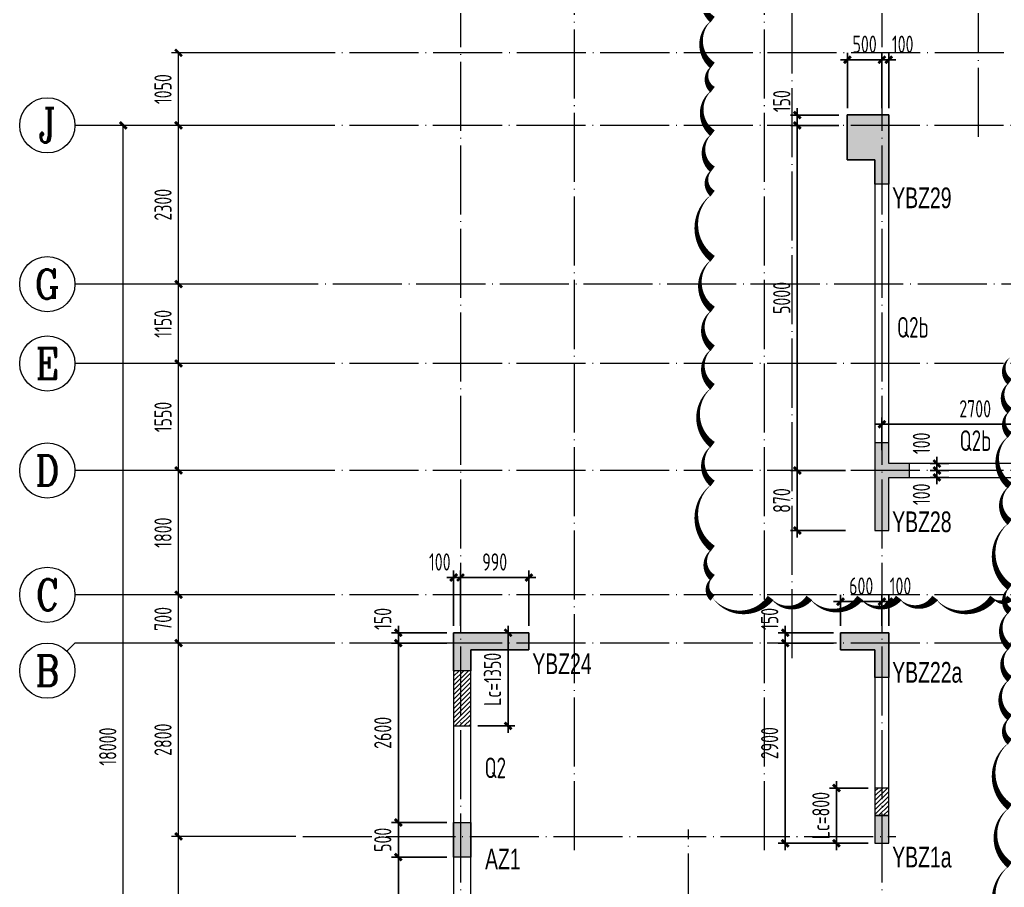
# Model space of a CAD drawing. Extents: x 5874492 to 7194610, y -939842 to -279257.
# Drawn here: x 6281264 to 6295517, y -600658 to -588089 of the extents above; entities that cross this region are included whole.
import ezdxf
from ezdxf.enums import TextEntityAlignment as Align

# ---------------------------------------------------------------- set-up
doc = ezdxf.new("R2010")
doc.units = 0
doc.header["$LTSCALE"] = 1000
doc.linetypes.add('DOTE', pattern=[2.42, 2, -0.2, 0.02, -0.2])
for name, color, linetype, lineweight in [('A-标注-轴号', 3, 'Continuous', 15), ('A-标注-轴号文字', 7, 'Continuous', 15), ('A-轴线-塔楼', 1, 'DOTE', 9), ('A-轴线-隔墙', 41, 'DOTE', 9), ('S-基础-HATCH', 251, 'Continuous', 20), ('S-墙柱-COLU', 50, 'Continuous', 20), ('S-墙柱-DIM', 3, 'Continuous', 20), ('S-墙柱-Lc填充', 8, 'Continuous', 20), ('S-墙柱-WALL', 6, 'Continuous', 20), ('S-墙柱-编号', 4, 'Continuous', 20), ('S-轴网-轴号', 3, 'Continuous', 20), ('S-轴网-轴线', 1, 'DOTE', 9), ('S-通用-TEXT', 7, 'Continuous', 20)]:
    doc.layers.add(name, color=color, linetype=linetype, lineweight=lineweight)
doc.layers.add('S-活动层-非打印1', color=170, linetype='Continuous', plot=False)
doc.styles.add('_TCH_AXIS', font='COMPLEX.shx', dxfattribs={"bigfont": 'hztxt.shx'})
doc.styles.add('BW_Dim', font='Bweng.shx', dxfattribs={"width": 0.7, "bigfont": 'hztxt.shx'})
doc.styles.add('COMPLEX', font='COMPLEX')
doc.styles.add('TSSD_Dimension', font='tssdeng.shx', dxfattribs={"width": 0.7, "bigfont": 'tssdchn.shx'})
doc.styles.add('TSSD_Rein', font='tssdeng.shx', dxfattribs={"width": 0.7, "bigfont": 'hztxt.shx'})
doc.styles.add('TSSD_REIN_T3', font='tssdeng.shx', dxfattribs={"width": 0.7, "bigfont": 'hztxt.shx'})
doc.dimstyles.new('_TCH_ARCH&&100', dxfattribs={"dimtxt": 250, "dimasz": 100, "dimexe": 100, "dimexo": 100, "dimgap": 100, "dimtad": 1, "dimdec": 0, "dimzin": 0, "dimdsep": 46, "dimtxsty": 'TSSD_REIN_T3', "dimblk": 'ARCHTICK', "dimcen": 0.09, "dimclrt": 7, "dimazin": 2, "dimtfac": 1, "dimtdec": 0, "dimtix": 1, "dimtmove": 2, "dimatfit": 3, "dimfxl": 0, "dimtolj": 1, "dimtzin": 0, "dimarcsym": 0})
doc.dimstyles.new('TSSD_100_100', dxfattribs={"dimtxt": 250, "dimasz": 100, "dimexe": 100, "dimexo": 100, "dimgap": 100, "dimtad": 1, "dimdec": 0, "dimzin": 0, "dimdsep": 46, "dimtxsty": 'TSSD_Dimension', "dimblk": 'ARCHTICK', "dimcen": 0, "dimdle": 100, "dimclrt": 7, "dimadec": 0, "dimazin": 0, "dimtfac": 1, "dimtdec": 0, "dimtix": 1, "dimtmove": 2, "dimatfit": 0, "dimfxl": 0, "dimtolj": 1, "dimtzin": 0, "dimarcsym": 0})

# ---------------------------------------------------------------- blocks, each defined once
blk = doc.blocks.new('_ArchTick')
at = {"color": 0, "linetype": 'ByBlock', "const_width": 0.4}
blk.add_lwpolyline([(-0.5, -0.5), (0.5, 0.5)], dxfattribs=at)
blk = doc.blocks.new('*D536')
at = {"layer": 'Defpoints', "color": 0, "transparency": 16777216}
for p in [(6293087, -599220), (6293645, -599220), (6293645, -600020)]:
    blk.add_point(p, dxfattribs=at)
at = {"layer": 'S-墙柱-DIM', "color": 0, "lineweight": -2, "transparency": 16777216}
for p, q in [((6293087, -599220), (6293087, -599120)), ((6293545, -599220), (6292987, -599220)), ((6293087, -600020), (6293087, -599220)), ((6293545, -600020), (6292987, -600020)), ((6293087, -600020), (6293087, -600120))]:
    blk.add_line(p, q, dxfattribs=at)
at = {"layer": 'S-墙柱-DIM', "color": 0, "lineweight": -2, "transparency": 16777216, "xscale": 100, "yscale": 100, "zscale": 100}
for p, rotation in [((6293087, -599220), 270), ((6293087, -600020), 90)]:
    blk.add_blockref('_ArchTick', p, dxfattribs=dict(at, rotation=rotation))
at = {"layer": 'S-墙柱-DIM', "color": 7, "transparency": 16777216, "insert": (6292862, -599620), "char_height": 250, "attachment_point": 5, "rotation": 90, "style": 'TSSD_Dimension'}
blk.add_mtext('\\A1;Lc=800', dxfattribs=at)
blk = doc.blocks.new('*D537')
at = {"layer": 'Defpoints', "color": 0, "transparency": 16777216}
for p in [(6287795, -596970), (6287795, -598320), (6288333, -598320)]:
    blk.add_point(p, dxfattribs=at)
at = {"layer": 'S-墙柱-DIM', "color": 0, "lineweight": -2, "transparency": 16777216}
for p, q in [((6288333, -596870), (6288333, -598420)), ((6287895, -596970), (6288433, -596970)), ((6287895, -598320), (6288433, -598320))]:
    blk.add_line(p, q, dxfattribs=at)
at = {"layer": 'S-墙柱-DIM', "color": 0, "lineweight": -2, "transparency": 16777216, "xscale": 100, "yscale": 100, "zscale": 100}
for p, rotation in [((6288333, -596970), 90), ((6288333, -598320), 270)]:
    blk.add_blockref('_ArchTick', p, dxfattribs=dict(at, rotation=rotation))
at = {"layer": 'S-墙柱-DIM', "color": 7, "transparency": 16777216, "insert": (6288108, -597645), "char_height": 250, "attachment_point": 5, "rotation": 90, "style": 'TSSD_Dimension'}
blk.add_mtext('\\A1;Lc=1350', dxfattribs=at)
blk = doc.blocks.new('*D550')
at = {"layer": 'Defpoints', "color": 0, "transparency": 16777216}
for p in [(6286745, -600220), (6287545, -600220), (6287545, -604720)]:
    blk.add_point(p, dxfattribs=at)
at = {"layer": 'S-墙柱-DIM', "color": 0, "lineweight": -2, "transparency": 16777216}
for p, q in [((6286745, -604820), (6286745, -600120)), ((6287445, -600220), (6286645, -600220)), ((6287445, -604720), (6286645, -604720))]:
    blk.add_line(p, q, dxfattribs=at)
at = {"layer": 'S-墙柱-DIM', "color": 0, "lineweight": -2, "transparency": 16777216, "xscale": 100, "yscale": 100, "zscale": 100}
for p, rotation in [((6286745, -600220), 90), ((6286745, -604720), 270)]:
    blk.add_blockref('_ArchTick', p, dxfattribs=dict(at, rotation=rotation))
at = {"layer": 'S-墙柱-DIM', "color": 7, "transparency": 16777216, "insert": (6286520, -602470), "char_height": 250, "attachment_point": 5, "rotation": 90, "style": 'TSSD_Dimension'}
blk.add_mtext('\\A1;4500', dxfattribs=at)
blk = doc.blocks.new('*D551')
at = {"layer": 'Defpoints', "color": 0, "transparency": 16777216}
for p in [(6286745, -599720), (6287545, -599720), (6287545, -600220)]:
    blk.add_point(p, dxfattribs=at)
at = {"layer": 'S-墙柱-DIM', "color": 0, "lineweight": -2, "transparency": 16777216}
for p, q in [((6286745, -599720), (6286745, -599620)), ((6287445, -599720), (6286645, -599720)), ((6286745, -600220), (6286745, -599720)), ((6287445, -600220), (6286645, -600220)), ((6286745, -600220), (6286745, -600320))]:
    blk.add_line(p, q, dxfattribs=at)
at = {"layer": 'S-墙柱-DIM', "color": 0, "lineweight": -2, "transparency": 16777216, "xscale": 100, "yscale": 100, "zscale": 100}
for p, rotation in [((6286745, -599720), 270), ((6286745, -600220), 90)]:
    blk.add_blockref('_ArchTick', p, dxfattribs=dict(at, rotation=rotation))
at = {"layer": 'S-墙柱-DIM', "color": 7, "transparency": 16777216, "insert": (6286520, -599970), "char_height": 250, "attachment_point": 5, "rotation": 90, "style": 'TSSD_Dimension'}
blk.add_mtext('\\A1;500', dxfattribs=at)
blk = doc.blocks.new('*D627')
at = {"layer": 'Defpoints', "color": 0, "transparency": 16777216}
for p in [(6296445, -593951), (6293745, -594424), (6296445, -594374)]:
    blk.add_point(p, dxfattribs=at)
at = {"layer": 'S-墙柱-DIM', "color": 0, "lineweight": -2, "transparency": 16777216}
for p, q in [((6293745, -594324), (6293745, -593851)), ((6296445, -594274), (6296445, -593851)), ((6293645, -593951), (6296545, -593951))]:
    blk.add_line(p, q, dxfattribs=at)
at = {"layer": 'S-墙柱-DIM', "color": 0, "lineweight": -2, "transparency": 16777216, "xscale": 100, "yscale": 100, "zscale": 100, "rotation": 180}
blk.add_blockref('_ArchTick', (6293745, -593951), dxfattribs=at)
at = {"layer": 'S-墙柱-DIM', "color": 0, "lineweight": -2, "transparency": 16777216, "xscale": 100, "yscale": 100, "zscale": 100}
blk.add_blockref('_ArchTick', (6296445, -593951), dxfattribs=at)
at = {"layer": 'S-墙柱-DIM', "color": 7, "transparency": 16777216, "insert": (6295095, -593726), "char_height": 250, "attachment_point": 5, "style": 'TSSD_Dimension'}
blk.add_mtext('\\A1;2700', dxfattribs=at)
blk = doc.blocks.new('*D629')
at = {"layer": 'Defpoints', "color": 0, "transparency": 16777216}
for p in [(6293845, -588670), (6293745, -589470), (6293845, -589470)]:
    blk.add_point(p, dxfattribs=at)
at = {"layer": 'S-墙柱-DIM', "color": 0, "lineweight": -2, "transparency": 16777216}
for p, q in [((6293745, -589370), (6293745, -588570)), ((6293845, -589370), (6293845, -588570)), ((6293745, -588670), (6293645, -588670)), ((6293745, -588670), (6293845, -588670)), ((6293845, -588670), (6293945, -588670))]:
    blk.add_line(p, q, dxfattribs=at)
at = {"layer": 'S-墙柱-DIM', "color": 0, "lineweight": -2, "transparency": 16777216, "xscale": 100, "yscale": 100, "zscale": 100}
blk.add_blockref('_ArchTick', (6293745, -588670), dxfattribs=at)
at = {"layer": 'S-墙柱-DIM', "color": 0, "lineweight": -2, "transparency": 16777216, "xscale": 100, "yscale": 100, "zscale": 100, "rotation": 180}
blk.add_blockref('_ArchTick', (6293845, -588670), dxfattribs=at)
at = {"layer": 'S-墙柱-DIM', "color": 7, "transparency": 16777216, "insert": (6294046, -588445), "char_height": 250, "attachment_point": 5, "style": 'TSSD_Dimension'}
blk.add_mtext('\\A1;100', dxfattribs=at)
blk = doc.blocks.new('*D630')
at = {"layer": 'Defpoints', "color": 0, "transparency": 16777216}
for p in [(6293745, -588670), (6293245, -589470), (6293745, -589470)]:
    blk.add_point(p, dxfattribs=at)
at = {"layer": 'S-墙柱-DIM', "color": 0, "lineweight": -2, "transparency": 16777216}
for p, q in [((6293245, -589370), (6293245, -588570)), ((6293745, -589370), (6293745, -588570)), ((6293245, -588670), (6293145, -588670)), ((6293245, -588670), (6293745, -588670)), ((6293745, -588670), (6293845, -588670))]:
    blk.add_line(p, q, dxfattribs=at)
at = {"layer": 'S-墙柱-DIM', "color": 0, "lineweight": -2, "transparency": 16777216, "xscale": 100, "yscale": 100, "zscale": 100}
blk.add_blockref('_ArchTick', (6293245, -588670), dxfattribs=at)
at = {"layer": 'S-墙柱-DIM', "color": 0, "lineweight": -2, "transparency": 16777216, "xscale": 100, "yscale": 100, "zscale": 100, "rotation": 180}
blk.add_blockref('_ArchTick', (6293745, -588670), dxfattribs=at)
at = {"layer": 'S-墙柱-DIM', "color": 7, "transparency": 16777216, "insert": (6293495, -588445), "char_height": 250, "attachment_point": 5, "style": 'TSSD_Dimension'}
blk.add_mtext('\\A1;500', dxfattribs=at)
blk = doc.blocks.new('*D631')
at = {"layer": 'Defpoints', "color": 0, "transparency": 16777216}
for p in [(6292520, -589470), (6293220, -589470), (6293220, -589620)]:
    blk.add_point(p, dxfattribs=at)
at = {"layer": 'S-墙柱-DIM', "color": 0, "lineweight": -2, "transparency": 16777216}
for p, q in [((6293120, -589470), (6292420, -589470)), ((6292520, -589470), (6292520, -589370)), ((6292520, -589620), (6292520, -589470)), ((6293120, -589620), (6292420, -589620)), ((6292520, -589620), (6292520, -589720))]:
    blk.add_line(p, q, dxfattribs=at)
at = {"layer": 'S-墙柱-DIM', "color": 0, "lineweight": -2, "transparency": 16777216, "xscale": 100, "yscale": 100, "zscale": 100}
for p, rotation in [((6292520, -589470), 270), ((6292520, -589620), 90)]:
    blk.add_blockref('_ArchTick', p, dxfattribs=dict(at, rotation=rotation))
at = {"layer": 'S-墙柱-DIM', "color": 7, "transparency": 16777216, "insert": (6292295, -589270), "char_height": 250, "attachment_point": 5, "rotation": 90, "style": 'TSSD_Dimension'}
blk.add_mtext('\\A1;150', dxfattribs=at)
blk = doc.blocks.new('*D632')
at = {"layer": 'Defpoints', "color": 0, "transparency": 16777216}
for p in [(6292835, -589620), (6292520, -594620), (6292835, -594620)]:
    blk.add_point(p, dxfattribs=at)
at = {"layer": 'S-墙柱-DIM', "color": 0, "lineweight": -2, "transparency": 16777216}
for p, q in [((6292735, -589620), (6292420, -589620)), ((6292520, -589520), (6292520, -594720)), ((6292735, -594620), (6292420, -594620))]:
    blk.add_line(p, q, dxfattribs=at)
at = {"layer": 'S-墙柱-DIM', "color": 0, "lineweight": -2, "transparency": 16777216, "xscale": 100, "yscale": 100, "zscale": 100}
for p, rotation in [((6292520, -589620), 90), ((6292520, -594620), 270)]:
    blk.add_blockref('_ArchTick', p, dxfattribs=dict(at, rotation=rotation))
at = {"layer": 'S-墙柱-DIM', "color": 7, "transparency": 16777216, "insert": (6292295, -592120), "char_height": 250, "attachment_point": 5, "rotation": 90, "style": 'TSSD_Dimension'}
blk.add_mtext('\\A1;5000', dxfattribs=at)
blk = doc.blocks.new('*D633')
at = {"layer": 'Defpoints', "color": 0, "transparency": 16777216}
for p in [(6292520, -594620), (6293320, -594620), (6293320, -595490)]:
    blk.add_point(p, dxfattribs=at)
at = {"layer": 'S-墙柱-DIM', "color": 0, "lineweight": -2, "transparency": 16777216}
for p, q in [((6293220, -594620), (6292420, -594620)), ((6292520, -595590), (6292520, -594520)), ((6293220, -595490), (6292420, -595490))]:
    blk.add_line(p, q, dxfattribs=at)
at = {"layer": 'S-墙柱-DIM', "color": 0, "lineweight": -2, "transparency": 16777216, "xscale": 100, "yscale": 100, "zscale": 100}
for p, rotation in [((6292520, -594620), 90), ((6292520, -595490), 270)]:
    blk.add_blockref('_ArchTick', p, dxfattribs=dict(at, rotation=rotation))
at = {"layer": 'S-墙柱-DIM', "color": 7, "transparency": 16777216, "insert": (6292295, -595055), "char_height": 250, "attachment_point": 5, "rotation": 90, "style": 'TSSD_Dimension'}
blk.add_mtext('\\A1;870', dxfattribs=at)
blk = doc.blocks.new('*D634')
at = {"layer": 'Defpoints', "color": 0, "transparency": 16777216}
for p in [(6293845, -596519), (6293745, -596970), (6293845, -596970)]:
    blk.add_point(p, dxfattribs=at)
at = {"layer": 'S-墙柱-DIM', "color": 0, "lineweight": -2, "transparency": 16777216}
for p, q in [((6293745, -596870), (6293745, -596419)), ((6293845, -596870), (6293845, -596419)), ((6293745, -596519), (6293645, -596519)), ((6293745, -596519), (6293845, -596519)), ((6293845, -596519), (6293945, -596519))]:
    blk.add_line(p, q, dxfattribs=at)
at = {"layer": 'S-墙柱-DIM', "color": 0, "lineweight": -2, "transparency": 16777216, "xscale": 100, "yscale": 100, "zscale": 100}
blk.add_blockref('_ArchTick', (6293745, -596519), dxfattribs=at)
at = {"layer": 'S-墙柱-DIM', "color": 0, "lineweight": -2, "transparency": 16777216, "xscale": 100, "yscale": 100, "zscale": 100, "rotation": 180}
blk.add_blockref('_ArchTick', (6293845, -596519), dxfattribs=at)
at = {"layer": 'S-墙柱-DIM', "color": 7, "transparency": 16777216, "insert": (6294014, -596294), "char_height": 250, "attachment_point": 5, "style": 'TSSD_Dimension'}
blk.add_mtext('\\A1;100', dxfattribs=at)
blk = doc.blocks.new('*D635')
at = {"layer": 'Defpoints', "color": 0, "transparency": 16777216}
for p in [(6293745, -596519), (6293145, -596970), (6293745, -596970)]:
    blk.add_point(p, dxfattribs=at)
at = {"layer": 'S-墙柱-DIM', "color": 0, "lineweight": -2, "transparency": 16777216}
for p, q in [((6293145, -596870), (6293145, -596419)), ((6293745, -596870), (6293745, -596419)), ((6293045, -596519), (6293845, -596519))]:
    blk.add_line(p, q, dxfattribs=at)
at = {"layer": 'S-墙柱-DIM', "color": 0, "lineweight": -2, "transparency": 16777216, "xscale": 100, "yscale": 100, "zscale": 100, "rotation": 180}
blk.add_blockref('_ArchTick', (6293145, -596519), dxfattribs=at)
at = {"layer": 'S-墙柱-DIM', "color": 0, "lineweight": -2, "transparency": 16777216, "xscale": 100, "yscale": 100, "zscale": 100}
blk.add_blockref('_ArchTick', (6293745, -596519), dxfattribs=at)
at = {"layer": 'S-墙柱-DIM', "color": 7, "transparency": 16777216, "insert": (6293445, -596294), "char_height": 250, "attachment_point": 5, "style": 'TSSD_Dimension'}
blk.add_mtext('\\A1;600', dxfattribs=at)
blk = doc.blocks.new('*D636')
at = {"layer": 'Defpoints', "color": 0, "transparency": 16777216}
for p in [(6292345, -596970), (6293145, -596970), (6293145, -597120)]:
    blk.add_point(p, dxfattribs=at)
at = {"layer": 'S-墙柱-DIM', "color": 0, "lineweight": -2, "transparency": 16777216}
for p, q in [((6292345, -596970), (6292345, -596870)), ((6293045, -596970), (6292245, -596970)), ((6292345, -597120), (6292345, -596970)), ((6293045, -597120), (6292245, -597120)), ((6292345, -597120), (6292345, -597220))]:
    blk.add_line(p, q, dxfattribs=at)
at = {"layer": 'S-墙柱-DIM', "color": 0, "lineweight": -2, "transparency": 16777216, "xscale": 100, "yscale": 100, "zscale": 100}
for p, rotation in [((6292345, -596970), 270), ((6292345, -597120), 90)]:
    blk.add_blockref('_ArchTick', p, dxfattribs=dict(at, rotation=rotation))
at = {"layer": 'S-墙柱-DIM', "color": 7, "transparency": 16777216, "insert": (6292120, -596770), "char_height": 250, "attachment_point": 5, "rotation": 90, "style": 'TSSD_Dimension'}
blk.add_mtext('\\A1;150', dxfattribs=at)
blk = doc.blocks.new('*D637')
at = {"layer": 'Defpoints', "color": 0, "transparency": 16777216}
for p in [(6292345, -597120), (6293145, -597120), (6293145, -600020)]:
    blk.add_point(p, dxfattribs=at)
at = {"layer": 'S-墙柱-DIM', "color": 0, "lineweight": -2, "transparency": 16777216}
for p, q in [((6292345, -600120), (6292345, -597020)), ((6293045, -597120), (6292245, -597120)), ((6293045, -600020), (6292245, -600020))]:
    blk.add_line(p, q, dxfattribs=at)
at = {"layer": 'S-墙柱-DIM', "color": 0, "lineweight": -2, "transparency": 16777216, "xscale": 100, "yscale": 100, "zscale": 100}
for p, rotation in [((6292345, -597120), 90), ((6292345, -600020), 270)]:
    blk.add_blockref('_ArchTick', p, dxfattribs=dict(at, rotation=rotation))
at = {"layer": 'S-墙柱-DIM', "color": 7, "transparency": 16777216, "insert": (6292120, -598570), "char_height": 250, "attachment_point": 5, "rotation": 90, "style": 'TSSD_Dimension'}
blk.add_mtext('\\A1;2900', dxfattribs=at)
blk = doc.blocks.new('*D644')
at = {"layer": 'Defpoints', "color": 0, "transparency": 16777216}
for p in [(6288635, -596170), (6287645, -596970), (6288635, -596970)]:
    blk.add_point(p, dxfattribs=at)
at = {"layer": 'S-墙柱-DIM', "color": 0, "lineweight": -2, "transparency": 16777216}
for p, q in [((6287545, -596170), (6288735, -596170)), ((6287645, -596870), (6287645, -596070)), ((6288635, -596870), (6288635, -596070))]:
    blk.add_line(p, q, dxfattribs=at)
at = {"layer": 'S-墙柱-DIM', "color": 0, "lineweight": -2, "transparency": 16777216, "xscale": 100, "yscale": 100, "zscale": 100, "rotation": 180}
blk.add_blockref('_ArchTick', (6287645, -596170), dxfattribs=at)
at = {"layer": 'S-墙柱-DIM', "color": 0, "lineweight": -2, "transparency": 16777216, "xscale": 100, "yscale": 100, "zscale": 100}
blk.add_blockref('_ArchTick', (6288635, -596170), dxfattribs=at)
at = {"layer": 'S-墙柱-DIM', "color": 7, "transparency": 16777216, "insert": (6288140, -595945), "char_height": 250, "attachment_point": 5, "style": 'TSSD_Dimension'}
blk.add_mtext('\\A1;990', dxfattribs=at)
blk = doc.blocks.new('*D645')
at = {"layer": 'Defpoints', "color": 0, "transparency": 16777216}
for p in [(6287645, -596170), (6287545, -596970), (6287645, -596970)]:
    blk.add_point(p, dxfattribs=at)
at = {"layer": 'S-墙柱-DIM', "color": 0, "lineweight": -2, "transparency": 16777216}
for p, q in [((6287545, -596170), (6287445, -596170)), ((6287545, -596870), (6287545, -596070)), ((6287545, -596170), (6287645, -596170)), ((6287645, -596870), (6287645, -596070)), ((6287645, -596170), (6287745, -596170))]:
    blk.add_line(p, q, dxfattribs=at)
at = {"layer": 'S-墙柱-DIM', "color": 0, "lineweight": -2, "transparency": 16777216, "xscale": 100, "yscale": 100, "zscale": 100}
blk.add_blockref('_ArchTick', (6287545, -596170), dxfattribs=at)
at = {"layer": 'S-墙柱-DIM', "color": 0, "lineweight": -2, "transparency": 16777216, "xscale": 100, "yscale": 100, "zscale": 100, "rotation": 180}
blk.add_blockref('_ArchTick', (6287645, -596170), dxfattribs=at)
at = {"layer": 'S-墙柱-DIM', "color": 7, "transparency": 16777216, "insert": (6287345, -595945), "char_height": 250, "attachment_point": 5, "style": 'TSSD_Dimension'}
blk.add_mtext('\\A1;100', dxfattribs=at)
blk = doc.blocks.new('*D646')
at = {"layer": 'Defpoints', "color": 0, "transparency": 16777216}
for p in [(6286745, -596970), (6287545, -596970), (6287545, -597120)]:
    blk.add_point(p, dxfattribs=at)
at = {"layer": 'S-墙柱-DIM', "color": 0, "lineweight": -2, "transparency": 16777216}
for p, q in [((6286745, -596970), (6286745, -596870)), ((6287445, -596970), (6286645, -596970)), ((6286745, -597120), (6286745, -596970)), ((6287445, -597120), (6286645, -597120)), ((6286745, -597120), (6286745, -597220))]:
    blk.add_line(p, q, dxfattribs=at)
at = {"layer": 'S-墙柱-DIM', "color": 0, "lineweight": -2, "transparency": 16777216, "xscale": 100, "yscale": 100, "zscale": 100}
for p, rotation in [((6286745, -596970), 270), ((6286745, -597120), 90)]:
    blk.add_blockref('_ArchTick', p, dxfattribs=dict(at, rotation=rotation))
at = {"layer": 'S-墙柱-DIM', "color": 7, "transparency": 16777216, "insert": (6286520, -596770), "char_height": 250, "attachment_point": 5, "rotation": 90, "style": 'TSSD_Dimension'}
blk.add_mtext('\\A1;150', dxfattribs=at)
blk = doc.blocks.new('*D647')
at = {"layer": 'Defpoints', "color": 0, "transparency": 16777216}
for p in [(6286745, -597120), (6287545, -597120), (6287545, -599720)]:
    blk.add_point(p, dxfattribs=at)
at = {"layer": 'S-墙柱-DIM', "color": 0, "lineweight": -2, "transparency": 16777216}
for p, q in [((6286745, -599820), (6286745, -597020)), ((6287445, -597120), (6286645, -597120)), ((6287445, -599720), (6286645, -599720))]:
    blk.add_line(p, q, dxfattribs=at)
at = {"layer": 'S-墙柱-DIM', "color": 0, "lineweight": -2, "transparency": 16777216, "xscale": 100, "yscale": 100, "zscale": 100}
for p, rotation in [((6286745, -597120), 90), ((6286745, -599720), 270)]:
    blk.add_blockref('_ArchTick', p, dxfattribs=dict(at, rotation=rotation))
at = {"layer": 'S-墙柱-DIM', "color": 7, "transparency": 16777216, "insert": (6286520, -598420), "char_height": 250, "attachment_point": 5, "rotation": 90, "style": 'TSSD_Dimension'}
blk.add_mtext('\\A1;2600', dxfattribs=at)
blk = doc.blocks.new('*D850')
at = {"layer": 'Defpoints', "color": 0, "transparency": 16777216}
for p in [(6294542, -594520), (6294815, -594520), (6294815, -594620)]:
    blk.add_point(p, dxfattribs=at)
at = {"layer": 'S-墙柱-DIM', "color": 0, "lineweight": -2, "transparency": 16777216}
for p, q in [((6294542, -594520), (6294542, -594420)), ((6294715, -594520), (6294442, -594520)), ((6294715, -594620), (6294442, -594620)), ((6294542, -594620), (6294542, -594520)), ((6294542, -594620), (6294542, -594720))]:
    blk.add_line(p, q, dxfattribs=at)
at = {"layer": 'S-墙柱-DIM', "color": 0, "lineweight": -2, "transparency": 16777216, "xscale": 100, "yscale": 100, "zscale": 100}
for p, rotation in [((6294542, -594520), 270), ((6294542, -594620), 90)]:
    blk.add_blockref('_ArchTick', p, dxfattribs=dict(at, rotation=rotation))
at = {"layer": 'S-墙柱-DIM', "color": 7, "transparency": 16777216, "insert": (6294317, -594226), "char_height": 250, "attachment_point": 5, "rotation": 90, "style": 'TSSD_REIN_T3'}
blk.add_mtext('\\A1;100', dxfattribs=at)
blk = doc.blocks.new('*D851')
at = {"layer": 'Defpoints', "color": 0, "transparency": 16777216}
for p in [(6294542, -594620), (6294815, -594620), (6294815, -594720)]:
    blk.add_point(p, dxfattribs=at)
at = {"layer": 'S-墙柱-DIM', "color": 0, "lineweight": -2, "transparency": 16777216}
for p, q in [((6294715, -594620), (6294442, -594620)), ((6294542, -594620), (6294542, -594520)), ((6294542, -594720), (6294542, -594620)), ((6294715, -594720), (6294442, -594720)), ((6294542, -594720), (6294542, -594820))]:
    blk.add_line(p, q, dxfattribs=at)
at = {"layer": 'S-墙柱-DIM', "color": 0, "lineweight": -2, "transparency": 16777216, "xscale": 100, "yscale": 100, "zscale": 100}
for p, rotation in [((6294542, -594620), 270), ((6294542, -594720), 90)]:
    blk.add_blockref('_ArchTick', p, dxfattribs=dict(at, rotation=rotation))
at = {"layer": 'S-墙柱-DIM', "color": 7, "transparency": 16777216, "insert": (6294317, -594964), "char_height": 250, "attachment_point": 5, "rotation": 90, "style": 'TSSD_REIN_T3'}
blk.add_mtext('\\A1;100', dxfattribs=at)
blk = doc.blocks.new('*D2400')
at = {"layer": 'A-标注-轴号', "color": 0, "lineweight": -2, "transparency": 16777216}
for p, q in [((-2384, 4800), (-4181, 4800)), ((-4081, 0), (-4081, 4800)), ((-2384, 0), (-4181, 0))]:
    blk.add_line(p, q, dxfattribs=at)
at = {"layer": 'Defpoints', "color": 0, "transparency": 16777216}
for p in [(-4081, 4800), (-2284, 4800), (-2284, 0)]:
    blk.add_point(p, dxfattribs=at)
at = {"layer": 'A-标注-轴号', "color": 0, "lineweight": -2, "transparency": 16777216, "xscale": 100, "yscale": 100, "zscale": 100}
for p, rotation in [((-4081, 4800), 90), ((-4081, 0), 270)]:
    blk.add_blockref('_ArchTick', p, dxfattribs=dict(at, rotation=rotation))
at = {"layer": 'A-标注-轴号', "color": 7, "transparency": 16777216, "insert": (-4306, 2400), "char_height": 250, "attachment_point": 5, "rotation": 90, "style": 'TSSD_REIN_T3'}
blk.add_mtext('\\A1;4800', dxfattribs=at)
blk = doc.blocks.new('*D2401')
at = {"layer": 'A-标注-轴号', "color": 0, "lineweight": -2, "transparency": 16777216}
for p, q in [((-2384, 7600), (-4181, 7600)), ((-4081, 4800), (-4081, 7600)), ((-2384, 4800), (-4181, 4800))]:
    blk.add_line(p, q, dxfattribs=at)
at = {"layer": 'Defpoints', "color": 0, "transparency": 16777216}
for p in [(-4081, 7600), (-2284, 7600), (-2284, 4800)]:
    blk.add_point(p, dxfattribs=at)
at = {"layer": 'A-标注-轴号', "color": 0, "lineweight": -2, "transparency": 16777216, "xscale": 100, "yscale": 100, "zscale": 100}
for p, rotation in [((-4081, 7600), 90), ((-4081, 4800), 270)]:
    blk.add_blockref('_ArchTick', p, dxfattribs=dict(at, rotation=rotation))
at = {"layer": 'A-标注-轴号', "color": 7, "transparency": 16777216, "insert": (-4306, 6200), "char_height": 250, "attachment_point": 5, "rotation": 90, "style": 'TSSD_REIN_T3'}
blk.add_mtext('\\A1;2800', dxfattribs=at)
blk = doc.blocks.new('*D2402')
at = {"layer": 'A-标注-轴号', "color": 0, "lineweight": -2, "transparency": 16777216}
for p, q in [((-2384, 8300), (-4181, 8300)), ((-4081, 7600), (-4081, 8300)), ((-2384, 7600), (-4181, 7600))]:
    blk.add_line(p, q, dxfattribs=at)
at = {"layer": 'Defpoints', "color": 0, "transparency": 16777216}
for p in [(-4081, 8300), (-2284, 8300), (-2284, 7600)]:
    blk.add_point(p, dxfattribs=at)
at = {"layer": 'A-标注-轴号', "color": 0, "lineweight": -2, "transparency": 16777216, "xscale": 100, "yscale": 100, "zscale": 100}
for p, rotation in [((-4081, 8300), 90), ((-4081, 7600), 270)]:
    blk.add_blockref('_ArchTick', p, dxfattribs=dict(at, rotation=rotation))
at = {"layer": 'A-标注-轴号', "color": 7, "transparency": 16777216, "insert": (-4306, 7950), "char_height": 250, "attachment_point": 5, "rotation": 90, "style": 'TSSD_REIN_T3'}
blk.add_mtext('\\A1;700', dxfattribs=at)
blk = doc.blocks.new('*D2403')
at = {"layer": 'A-标注-轴号', "color": 0, "lineweight": -2, "transparency": 16777216}
for p, q in [((-2384, 10100), (-4181, 10100)), ((-4081, 8300), (-4081, 10100)), ((-2384, 8300), (-4181, 8300))]:
    blk.add_line(p, q, dxfattribs=at)
at = {"layer": 'Defpoints', "color": 0, "transparency": 16777216}
for p in [(-4081, 10100), (-2284, 10100), (-2284, 8300)]:
    blk.add_point(p, dxfattribs=at)
at = {"layer": 'A-标注-轴号', "color": 0, "lineweight": -2, "transparency": 16777216, "xscale": 100, "yscale": 100, "zscale": 100}
for p, rotation in [((-4081, 10100), 90), ((-4081, 8300), 270)]:
    blk.add_blockref('_ArchTick', p, dxfattribs=dict(at, rotation=rotation))
at = {"layer": 'A-标注-轴号', "color": 7, "transparency": 16777216, "insert": (-4306, 9200), "char_height": 250, "attachment_point": 5, "rotation": 90, "style": 'TSSD_REIN_T3'}
blk.add_mtext('\\A1;1800', dxfattribs=at)
blk = doc.blocks.new('*D2404')
at = {"layer": 'A-标注-轴号', "color": 0, "lineweight": -2, "transparency": 16777216}
for p, q in [((-2384, 11650), (-4181, 11650)), ((-4081, 10100), (-4081, 11650)), ((-2384, 10100), (-4181, 10100))]:
    blk.add_line(p, q, dxfattribs=at)
at = {"layer": 'Defpoints', "color": 0, "transparency": 16777216}
for p in [(-4081, 11650), (-2284, 11650), (-2284, 10100)]:
    blk.add_point(p, dxfattribs=at)
at = {"layer": 'A-标注-轴号', "color": 0, "lineweight": -2, "transparency": 16777216, "xscale": 100, "yscale": 100, "zscale": 100}
for p, rotation in [((-4081, 11650), 90), ((-4081, 10100), 270)]:
    blk.add_blockref('_ArchTick', p, dxfattribs=dict(at, rotation=rotation))
at = {"layer": 'A-标注-轴号', "color": 7, "transparency": 16777216, "insert": (-4306, 10875), "char_height": 250, "attachment_point": 5, "rotation": 90, "style": 'TSSD_REIN_T3'}
blk.add_mtext('\\A1;1550', dxfattribs=at)
blk = doc.blocks.new('*D2405')
at = {"layer": 'A-标注-轴号', "color": 0, "lineweight": -2, "transparency": 16777216}
for p, q in [((-2384, 12800), (-4181, 12800)), ((-4081, 11650), (-4081, 12800)), ((-2384, 11650), (-4181, 11650))]:
    blk.add_line(p, q, dxfattribs=at)
at = {"layer": 'Defpoints', "color": 0, "transparency": 16777216}
for p in [(-4081, 12800), (-2284, 12800), (-2284, 11650)]:
    blk.add_point(p, dxfattribs=at)
at = {"layer": 'A-标注-轴号', "color": 0, "lineweight": -2, "transparency": 16777216, "xscale": 100, "yscale": 100, "zscale": 100}
for p, rotation in [((-4081, 12800), 90), ((-4081, 11650), 270)]:
    blk.add_blockref('_ArchTick', p, dxfattribs=dict(at, rotation=rotation))
at = {"layer": 'A-标注-轴号', "color": 7, "transparency": 16777216, "insert": (-4306, 12225), "char_height": 250, "attachment_point": 5, "rotation": 90, "style": 'TSSD_REIN_T3'}
blk.add_mtext('\\A1;1150', dxfattribs=at)
blk = doc.blocks.new('*D2406')
at = {"layer": 'A-标注-轴号', "color": 0, "lineweight": -2, "transparency": 16777216}
for p, q in [((-2384, 15100), (-4181, 15100)), ((-4081, 12800), (-4081, 15100)), ((-2384, 12800), (-4181, 12800))]:
    blk.add_line(p, q, dxfattribs=at)
at = {"layer": 'Defpoints', "color": 0, "transparency": 16777216}
for p in [(-4081, 15100), (-2284, 15100), (-2284, 12800)]:
    blk.add_point(p, dxfattribs=at)
at = {"layer": 'A-标注-轴号', "color": 0, "lineweight": -2, "transparency": 16777216, "xscale": 100, "yscale": 100, "zscale": 100}
for p, rotation in [((-4081, 15100), 90), ((-4081, 12800), 270)]:
    blk.add_blockref('_ArchTick', p, dxfattribs=dict(at, rotation=rotation))
at = {"layer": 'A-标注-轴号', "color": 7, "transparency": 16777216, "insert": (-4306, 13950), "char_height": 250, "attachment_point": 5, "rotation": 90, "style": 'TSSD_REIN_T3'}
blk.add_mtext('\\A1;2300', dxfattribs=at)
blk = doc.blocks.new('*D2407')
at = {"layer": 'A-标注-轴号', "color": 0, "lineweight": -2, "transparency": 16777216}
for p, q in [((-2384, 16150), (-4181, 16150)), ((-4081, 15100), (-4081, 16150)), ((-2384, 15100), (-4181, 15100))]:
    blk.add_line(p, q, dxfattribs=at)
at = {"layer": 'Defpoints', "color": 0, "transparency": 16777216}
for p in [(-4081, 16150), (-2284, 16150), (-2284, 15100)]:
    blk.add_point(p, dxfattribs=at)
at = {"layer": 'A-标注-轴号', "color": 0, "lineweight": -2, "transparency": 16777216, "xscale": 100, "yscale": 100, "zscale": 100}
for p, rotation in [((-4081, 16150), 90), ((-4081, 15100), 270)]:
    blk.add_blockref('_ArchTick', p, dxfattribs=dict(at, rotation=rotation))
at = {"layer": 'A-标注-轴号', "color": 7, "transparency": 16777216, "insert": (-4306, 15625), "char_height": 250, "attachment_point": 5, "rotation": 90, "style": 'TSSD_REIN_T3'}
blk.add_mtext('\\A1;1050', dxfattribs=at)
blk = doc.blocks.new('_AXISO')
blk.add_circle((0, 0), 0.5)
at = {"layer": 'S-轴网-轴号', "style": 'COMPLEX', "width": 1.041667}
blk.add_attdef('A', text='', height=0.56, dxfattribs=at).set_placement((-0.25, -0.28), (0.25, -0.28), align=Align.FIT)
blk = doc.blocks.new('*D2432')
at = {"layer": 'A-标注-轴号', "color": 0, "lineweight": -2, "transparency": 16777216}
for p, q in [((-2384, 15100), (-4981, 15100)), ((-4881, -2900), (-4881, 15100)), ((-2384, -2900), (-4981, -2900))]:
    blk.add_line(p, q, dxfattribs=at)
at = {"layer": 'Defpoints', "color": 0, "transparency": 16777216}
for p in [(-4881, 15100), (-2284, 15100), (-2284, -2900)]:
    blk.add_point(p, dxfattribs=at)
at = {"layer": 'A-标注-轴号', "color": 0, "lineweight": -2, "transparency": 16777216, "xscale": 100, "yscale": 100, "zscale": 100}
for p, rotation in [((-4881, 15100), 90), ((-4881, -2900), 270)]:
    blk.add_blockref('_ArchTick', p, dxfattribs=dict(at, rotation=rotation))
at = {"layer": 'A-标注-轴号', "color": 7, "transparency": 16777216, "insert": (-5106, 6100), "char_height": 250, "attachment_point": 5, "rotation": 90, "style": 'TSSD_REIN_T3'}
blk.add_mtext('\\A1;18000', dxfattribs=at)
blk = doc.blocks.new('A$C3FF375C5')
at = {"layer": 'A-标注-轴号'}
for p, q in [((-2283.6, 15100), (-5580.6, 15100)), ((-2283.6, 12800), (-5580.6, 12800)), ((-2283.6, 11650), (-5580.6, 11650)), ((-2283.6, 10100), (-5580.6, 10100)), ((-2283.6, 8300), (-5580.6, 8300)), ((-5697.8, 7482.8), (-5580.6, 7600)), ((-2283.6, 7600), (-5580.6, 7600))]:
    blk.add_line(p, q, dxfattribs=at)
at = {"layer": 'A-轴线-塔楼', "linetype": 'DOTE', "ltscale": 0.5}
for p, q in [((0, 18440.3), (0, -8548.9)), ((6100, 18440.3), (6100, -8548.9)), ((59891.4, 15100), (-2283.6, 15100)), ((13670.4, 12800), (-2283.6, 12800)), ((59891.4, 11650), (-2283.6, 11650)), ((59891.4, 10100), (-2283.6, 10100)), ((59891.4, 8300), (-2283.6, 8300)), ((59891.4, 7600), (-2283.6, 7600))]:
    blk.add_line(p, q, dxfattribs=at)
at = {"layer": 'A-轴线-隔墙', "ltscale": 0.5}
for p, q in [((1650, 4600), (1650, 18440.3)), ((4400.1, 4600), (4400.1, 18440.3)), ((4800.1, 7380), (4800.1, 18440.3)), ((7500, 14935.4), (7500, 18440.3)), ((7864.3, 16150), (-2583.6, 16150)), ((3300, -8548.9), (3300, 4900)), ((-2283.6, 4800), (6300, 4800))]:
    blk.add_line(p, q, dxfattribs=at)
at = {"layer": 'A-标注-轴号'}
ref = blk.add_blockref('_AXISO', (-5980.6, 15100), dxfattribs=dict(at, xscale=800, yscale=800, zscale=800))
ref.add_attrib('A', 'J', dxfattribs={"layer": 'A-标注-轴号文字', "ltscale": 0.2, "height": 496.1, "style": '_TCH_AXIS'}).set_placement((-6110.6, 14852), (-5850.7, 14852), align=Align.FIT)
ref = blk.add_blockref('_AXISO', (-5980.6, 12800), dxfattribs=dict(at, xscale=800, yscale=800, zscale=800))
ref.add_attrib('A', 'G', dxfattribs={"layer": 'A-标注-轴号文字', "ltscale": 0.2, "height": 425.2, "style": '_TCH_AXIS'}).set_placement((-6162.9, 12587.4), (-5798.4, 12587.4), align=Align.FIT)
ref = blk.add_blockref('_AXISO', (-5980.6, 11650), dxfattribs=dict(at, xscale=800, yscale=800, zscale=800))
ref.add_attrib('A', 'E', dxfattribs={"layer": 'A-标注-轴号文字', "ltscale": 0.2, "height": 445.4, "style": '_TCH_AXIS'}).set_placement((-6150.3, 11427.3), (-5810.9, 11427.3), align=Align.FIT)
ref = blk.add_blockref('_AXISO', (-5980.6, 10100), dxfattribs=dict(at, xscale=800, yscale=800, zscale=800))
ref.add_attrib('A', 'D', dxfattribs={"layer": 'A-标注-轴号文字', "ltscale": 0.2, "height": 435.3, "style": '_TCH_AXIS'}).set_placement((-6156.8, 9882.4), (-5804.5, 9882.4), align=Align.FIT)
ref = blk.add_blockref('_AXISO', (-5980.6, 8300), dxfattribs=dict(at, xscale=800, yscale=800, zscale=800))
ref.add_attrib('A', 'C', dxfattribs={"layer": 'A-标注-轴号文字', "ltscale": 0.2, "height": 455.7, "style": '_TCH_AXIS'}).set_placement((-6143.4, 8072.2), (-5817.9, 8072.2), align=Align.FIT)
ref = blk.add_blockref('_AXISO', (-5980.6, 7200), dxfattribs=dict(at, xscale=800, yscale=800, zscale=800))
ref.add_attrib('A', 'B', dxfattribs={"layer": 'A-标注-轴号文字', "ltscale": 0.2, "height": 435.3, "style": '_TCH_AXIS'}).set_placement((-6156.8, 6982.4), (-5804.5, 6982.4), align=Align.FIT)
for p1, p2, distance, picture, middle in [((-2283.6, 15100), (-2283.6, 16150), 1797, '*D2407', (-4305.6, 15625)), ((-2283.6, -2900), (-2283.6, 15100), 2597, '*D2432', (-5105.6, 6100)), ((-2283.6, 12800), (-2283.6, 15100), 1797, '*D2406', (-4305.6, 13950)), ((-2283.6, 11650), (-2283.6, 12800), 1797, '*D2405', (-4305.6, 12225)), ((-2283.6, 10100), (-2283.6, 11650), 1797, '*D2404', (-4305.6, 10875)), ((-2283.6, 8300), (-2283.6, 10100), 1797, '*D2403', (-4305.6, 9200)), ((-2283.6, 7600), (-2283.6, 8300), 1797, '*D2402', (-4305.6, 7950)), ((-2283.6, 4800), (-2283.6, 7600), 1797, '*D2401', (-4305.6, 6200)), ((-2283.6, 0), (-2283.6, 4800), 1797, '*D2400', (-4305.6, 2400))]:
    dim = blk.add_aligned_dim(p1=p1, p2=p2, distance=distance, dimstyle='_TCH_ARCH&&100', dxfattribs=at)
    dim.commit()
    dim.dimension.update_dxf_attribs({"geometry": picture, "text_midpoint": middle})

msp = doc.modelspace()

# ---------------------------------------------------------------- hatches: boundary and pattern name
at = {"layer": 'S-基础-HATCH', "ltscale": 0.2}
for points in [[(6293544.5, -590119.9), (6293544.5, -590119.9), (6293644.5, -590119.9), (6293644.5, -590469.9), (6293844.5, -590469.9), (6293844.5, -589469.9), (6293244.5, -589469.9), (6293244.5, -590119.9)], [(6293644.5, -594219.9), (6293644.5, -595489.9), (6293844.5, -595489.9), (6293844.5, -594719.9), (6294144.5, -594719.9), (6294144.5, -594519.9), (6293844.5, -594519.9), (6293844.5, -594219.9)], [(6287794.5, -597219.9), (6287794.5, -597519.9), (6287544.5, -597519.9), (6287544.5, -596969.9), (6288634.5, -596969.9), (6288634.5, -597219.9)], [(6293644.5, -597219.9), (6293144.5, -597219.9), (6293144.5, -596969.9), (6293844.5, -596969.9), (6293844.5, -597619.9), (6293644.5, -597619.9)], [(6293644.5, -599619.9), (6293644.5, -600019.9), (6293844.5, -600019.9), (6293844.5, -599619.9)], [(6287544.5, -599719.9), (6287794.5, -599719.9), (6287794.5, -600219.9), (6287544.5, -600219.9)]]:
    msp.add_hatch(color=256, dxfattribs=at).paths.add_polyline_path(points)
at = {"layer": 'S-基础-HATCH'}
msp.add_hatch(color=256, dxfattribs=at).paths.add_polyline_path([(6287794.5, -597219.9), (6287794.5, -597519.9), (6287544.5, -597519.9), (6287544.5, -596969.9), (6288634.5, -596969.9), (6288634.5, -597219.9)])
at = {"layer": 'S-墙柱-Lc填充'}
h = msp.add_hatch(dxfattribs=at)
h.set_pattern_fill('ANSI31', color=256, scale=30, style=0)
h.set_pattern_definition([(45, (6929204.02, -660912.784), (-33.6759605, 33.6759605), [])])
h.paths.add_polyline_path([(6287544.5, -598319.9), (6287794.5, -598319.9), (6287794.5, -597519.9), (6287544.5, -597519.9)])
h = msp.add_hatch(dxfattribs=at)
h.set_pattern_fill('ANSI31', color=256, scale=30, style=0)
h.set_pattern_definition([(45, (6935204.024, -662612.784), (-33.6759605, 33.6759605), [])])
h.paths.add_polyline_path([(6293644.5, -599219.9), (6293644.5, -599619.9), (6293844.5, -599619.9), (6293844.5, -599219.9)])

# ---------------------------------------------------------------- linework, layer by layer
at = {"layer": 'S-墙柱-COLU'}
for points in [[(6293644.5, -590119.9), (6293244.5, -590119.9), (6293244.5, -589469.9), (6293844.5, -589469.9), (6293844.5, -590469.9), (6293644.5, -590469.9)], [(6293644.5, -595489.9), (6293844.5, -595489.9), (6293844.5, -594719.9), (6294144.5, -594719.9), (6294144.5, -594519.9), (6293844.5, -594519.9), (6293844.5, -594219.9), (6293644.5, -594219.9)], [(6287794.5, -597219.9), (6287794.5, -597519.9), (6287544.5, -597519.9), (6287544.5, -596969.9), (6288634.5, -596969.9), (6288634.5, -597219.9)], [(6293644.5, -597219.9), (6293144.5, -597219.9), (6293144.5, -596969.9), (6293844.5, -596969.9), (6293844.5, -597619.9), (6293644.5, -597619.9)], [(6293644.5, -600019.9), (6293844.5, -600019.9), (6293844.5, -599619.9), (6293644.5, -599619.9)], [(6287544.5, -599719.9), (6287794.5, -599719.9), (6287794.5, -600219.9), (6287544.5, -600219.9)]]:
    msp.add_lwpolyline(points, close=True, dxfattribs=at)
at = {"layer": 'S-墙柱-Lc填充'}
for p, q in [((6287544.5, -598319.9), (6287794.5, -598319.9)), ((6293844.5, -599219.9), (6293644.5, -599219.9))]:
    msp.add_line(p, q, dxfattribs=at)
for points in [[(6287544.5, -598319.9), (6287794.5, -598319.9), (6287794.5, -597519.9), (6287544.5, -597519.9)], [(6293644.5, -599619.9), (6293844.5, -599619.9), (6293844.5, -599219.9), (6293644.5, -599219.9)]]:
    msp.add_lwpolyline(points, close=True, dxfattribs=at)
at = {"layer": 'S-墙柱-WALL'}
for points in [[(6293644.5, -590119.9), (6293644.5, -595489.9), (6293844.5, -595489.9), (6293844.5, -594719.9), (6296544.5, -594719.9), (6296544.5, -594519.9), (6296444.5, -594519.9), (6296444.5, -594519.9), (6293844.5, -594519.9), (6293844.5, -589469.9), (6293244.5, -589469.9), (6293244.5, -590119.9)], [(6288044.5, -604619.9), (6287794.5, -604619.9), (6287794.5, -597219.9), (6288634.5, -597219.9), (6288634.5, -596969.9), (6287544.5, -596969.9), (6287544.5, -605219.9), (6288044.5, -605219.9)], [(6293144.5, -597219.9), (6293644.5, -597219.9), (6293644.5, -600019.9), (6293844.5, -600019.9), (6293844.5, -596969.9), (6293144.5, -596969.9)]]:
    msp.add_lwpolyline(points, close=True, dxfattribs=at)
at = {"layer": 'S-活动层-非打印1', "color": 1}
for points in [[(6291294.6, -587528.5, 0, 105, 0.5), (6291294.6, -588088.5, 0, 105, 0.5), (6291294.6, -588753.5, 0, 105, 0.5), (6291294.6, -589103.5, 0, 105, 0.5), (6291294.6, -589733.5, 0, 105, 0.5), (6291294.6, -590258.5, 0, 105, 0.5), (6291294.6, -590608.5, 0, 105, 0.5), (6291294.6, -591553.5, 0, 105, 0.5), (6291294.6, -592288.5, 0, 105, 0.5), (6291294.6, -592848.5, 0, 105, 0.5), (6291294.6, -593408.5, 0, 105, 0.5), (6291294.6, -594248.5, 0, 105, 0.5), (6291294.6, -594808.5, 0, 105, 0.5), (6291294.6, -595753.5, 0, 105, 0.5), (6291294.6, -596173.5, 0, 105, 0.5), (6291294.6, -596465.3, 0, 105, 0.5), (6292134.6, -596465.3, 0, 105, 0.5), (6292694.6, -596465.3, 0, 105, 0.5), (6293429.6, -596465.3, 0, 105, 0.5), (6293989.6, -596465.3, 0, 105, 0.5), (6294514.6, -596465.3, 0, 105, 0.5), (6295354.6, -596465.3, 0, 105, 0.5), (6295598.5, -596465.3, 0, 105, 0.5)], [(6295598.7, -592986, 0, 105, 0.5), (6295598.7, -593336, 0, 105, 0.5), (6295598.7, -593756, 0, 105, 0.5), (6295598.7, -594106, 0, 105, 0.5), (6295598.7, -594841, 0, 105, 0.5), (6295598.7, -595366, 0, 105, 0.5), (6295598.7, -596311, 0, 105, 0.5), (6295598.7, -596661, 0, 105, 0.5), (6295598.7, -597186, 0, 105, 0.5), (6295598.7, -597641, 0, 105, 0.5), (6295598.7, -598201, 0, 105, 0.5), (6295598.7, -598551, 0, 105, 0.5), (6295598.7, -599496, 0, 105, 0.5), (6295598.7, -600336, 0, 105, 0.5), (6295598.7, -601281, 0, 105, 0.5)]]:
    msp.add_lwpolyline(points, format="xyseb", dxfattribs=at)

# ---------------------------------------------------------------- block references
at = {"layer": 'S-轴网-轴线', "ltscale": 0.2}
msp.add_blockref('A$C3FF375C5', (6287644.5, -604719.9), dxfattribs=at)

# ---------------------------------------------------------------- texts
at = {"layer": 'S-墙柱-编号', "style": 'TSSD_Rein', "width": 0.7}
for s, p in [('Q2b', (6293963.5, -592695.9)), ('Q2b', (6294869.9, -594337.3)), ('Q2', (6287992.9, -599077.1))]:
    msp.add_text(s, height=300, dxfattribs=at).set_placement(p)
at = {"layer": 'S-通用-TEXT', "style": 'BW_Dim', "width": 0.7}
for s, p in [('YBZ29', (6293894.5, -590519.9)), ('YBZ22a', (6293894.5, -597393.5)), ('AZ1', (6288000.4, -600099.1)), ('YBZ1a', (6293894.5, -600069.9))]:
    msp.add_text(s, height=300, dxfattribs=at).set_placement(p, align=Align.TOP_LEFT)
at = {"layer": 'S-通用-TEXT', "color": 2, "style": 'BW_Dim', "width": 0.7}
for s, p in [('YBZ28', (6293894.5, -595213.2)), ('YBZ24', (6288684.5, -597269.9))]:
    msp.add_text(s, height=300, dxfattribs=at).set_placement(p, align=Align.TOP_LEFT)

# ---------------------------------------------------------------- dimensions: what is measured, and where the dimension line sits
at = {"layer": 'S-墙柱-DIM'}
for base, p1, p2, picture, middle in [((6293744.5, -588669.9), (6293244.5, -589469.9), (6293744.5, -589469.9), '*D630', (6293494.5, -588444.9)), ((6296444.5, -593950.8), (6293744.5, -594423.6), (6296444.5, -594373.6), '*D627', (6295094.5, -593725.8)), ((6288634.5, -596169.9), (6287644.5, -596969.9), (6288634.5, -596969.9), '*D644', (6288139.5, -595944.9)), ((6293744.5, -596519.3), (6293144.5, -596969.9), (6293744.5, -596969.9), '*D635', (6293444.5, -596294.3))]:
    dim = msp.add_linear_dim(base=base, p1=p1, p2=p2, dimstyle='TSSD_100_100', dxfattribs=at)
    dim.commit()
    dim.dimension.update_dxf_attribs({"geometry": picture, "text_midpoint": middle})
for base, p1, p2, picture, middle in [((6293844.5, -588669.9), (6293744.5, -589469.9), (6293844.5, -589469.9), '*D629', (6294046.1, -588444.9)), ((6287644.5, -596169.9), (6287544.5, -596969.9), (6287644.5, -596969.9), '*D645', (6287344.5, -595944.9)), ((6293844.5, -596519.3), (6293744.5, -596969.9), (6293844.5, -596969.9), '*D634', (6294013.8, -596294.3))]:
    dim = msp.add_linear_dim(base=base, p1=p1, p2=p2, dimstyle='TSSD_100_100', dxfattribs=at)
    dim.commit()
    dim.dimension.update_dxf_attribs({"geometry": picture, "text_midpoint": middle, "dimtype": 128})
for base, p1, p2, dimstyle, picture, middle, dimtype in [((6292519.5, -589469.9), (6293219.5, -589619.9), (6293219.5, -589469.9), 'TSSD_100_100', '*D631', (6292294.5, -589269.9), 128), ((6294542.3, -594519.9), (6294815.4, -594619.9), (6294815.4, -594519.9), '_TCH_ARCH&&100', '*D850', (6294317.3, -594225.7), 129), ((6294542.3, -594619.9), (6294815.4, -594719.9), (6294815.4, -594619.9), '_TCH_ARCH&&100', '*D851', (6294317.3, -594964.2), 129), ((6286744.5, -596969.9), (6287544.5, -597119.9), (6287544.5, -596969.9), 'TSSD_100_100', '*D646', (6286519.5, -596769.9), 128), ((6292344.5, -596969.9), (6293144.5, -597119.9), (6293144.5, -596969.9), 'TSSD_100_100', '*D636', (6292119.5, -596769.9), 128)]:
    dim = msp.add_linear_dim(base=base, p1=p1, p2=p2, angle=90, dimstyle=dimstyle, dxfattribs=at)
    dim.commit()
    dim.dimension.update_dxf_attribs({"geometry": picture, "text_midpoint": middle, "dimtype": dimtype})
for base, p1, p2, picture, middle in [((6292519.5, -594619.9), (6292834.6, -589619.9), (6292834.6, -594619.9), '*D632', (6292294.5, -592119.9)), ((6292519.5, -594619.9), (6293319.5, -595489.9), (6293319.5, -594619.9), '*D633', (6292294.5, -595054.9)), ((6286744.5, -597119.9), (6287544.5, -599719.9), (6287544.5, -597119.9), '*D647', (6286519.5, -598419.9)), ((6292344.5, -597119.9), (6293144.5, -600019.9), (6293144.5, -597119.9), '*D637', (6292119.5, -598569.9)), ((6286744.5, -599719.9), (6287544.5, -600219.9), (6287544.5, -599719.9), '*D551', (6286519.5, -599969.9)), ((6286744.5, -600219.9), (6287544.5, -604719.9), (6287544.5, -600219.9), '*D550', (6286519.5, -602469.9))]:
    dim = msp.add_linear_dim(base=base, p1=p1, p2=p2, angle=90, dimstyle='TSSD_100_100', dxfattribs=at)
    dim.commit()
    dim.dimension.update_dxf_attribs({"geometry": picture, "text_midpoint": middle})
for base, p1, p2, angle, picture, middle in [((6288333, -598319.9), (6287794.5, -596969.9), (6287794.5, -598319.9), 270, '*D537', (6288108, -597644.9)), ((6293087.1, -599219.9), (6293644.5, -600019.9), (6293644.5, -599219.9), 90, '*D536', (6292862.1, -599619.9))]:
    dim = msp.add_linear_dim(base=base, p1=p1, p2=p2, angle=angle, text='Lc=<>', dimstyle='TSSD_100_100', dxfattribs=at)
    dim.commit()
    dim.dimension.update_dxf_attribs({"geometry": picture, "text_midpoint": middle})

doc.saveas('drawing.dxf')
